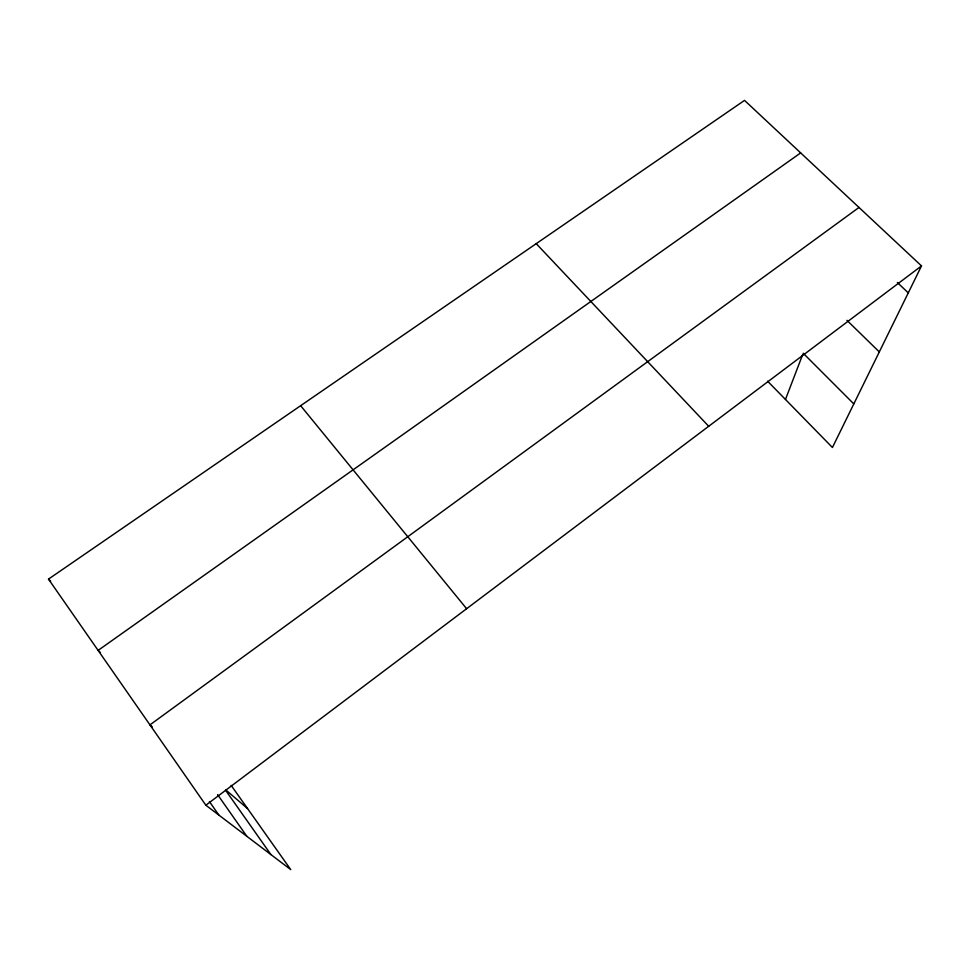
<?xml version="1.0" encoding="UTF-8"?>
<svg xmlns="http://www.w3.org/2000/svg" width="970" height="970" viewBox="0 0 970 970"><rect width="100%" height="100%" fill="white"/><g stroke="black" fill="none" stroke-linecap="round" stroke-linejoin="round"><path stroke-width="1.45" d="M785.47 399.47L802.651 354.62M231.163 785.397L290.745 869.617L205.858 805.221L48.5 579.114L744.536 100.383L921.5 265.925L832.43 447.497L767.585 381.174M205.858 805.221L921.5 265.925M858.996 207.459L149.95 724.881L152.242 726.845M800.674 152.896L98.103 650.397L100.31 652.434M225.804 789.919L247.544 808.556M897.347 282.5L908.284 292.879M846.931 320.318L879.317 351.928M48.5 579.114L50.622 581.188M803.184 353.213L853.818 403.908M536.216 243.652L708.706 426.291M300.627 405.69L466.618 608.711M225.537 790.174L270.933 854.594M217.583 794.612L246.853 836.322M209.423 801.559L218.856 815.079"/></g></svg>
